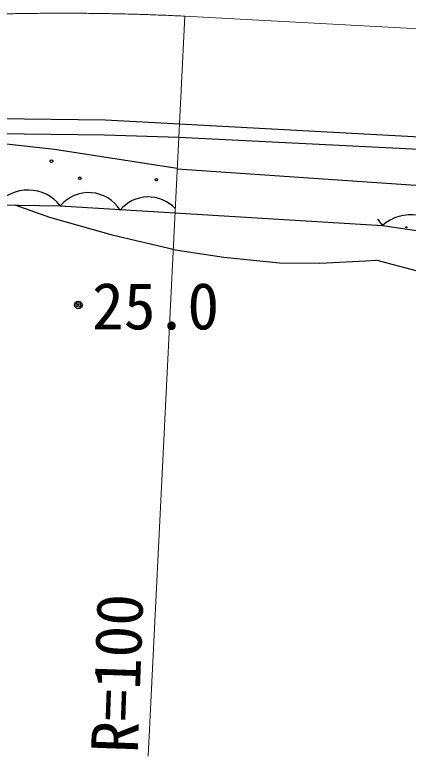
# Model space of a CAD drawing. Units: millimetres, scale not verified. Extents: x 40000 to 680000, y 20000 to 380000.
# Drawn here: x 148304 to 163735, y 259862 to 288914 of the extents above; entities that cross this region are included whole.
import ezdxf
from ezdxf.enums import TextEntityAlignment as Align

# ---------------------------------------------------------------- set-up
doc = ezdxf.new("R2010")
doc.units = ezdxf.units.MM
doc.header["$LTSCALE"] = 1000
doc.linetypes.add('CHAIN', pattern=[18.5, 12, -1.5, 3.5, -1.5])
for name, color, linetype, lineweight in [('M-BGD', 7, 'Continuous', 25), ('M-BMK', 2, 'CHAIN', 13), ('M-STR-HTXT', 7, 'Continuous', 13)]:
    doc.layers.add(name, color=color, linetype=linetype, lineweight=lineweight)
doc.styles.add('ＭＳ ゴシック', font='')
doc.styles.get('ＭＳ ゴシック').set_extended_font_data('MS Gothic')

msp = doc.modelspace()

# ---------------------------------------------------------------- linework, layer by layer
at = {"layer": 'M-BGD'}
for p, q in [((147456, 284850), (151853, 284800)), ((151853, 284800), (154763, 284644)), ((154763, 284644), (164592, 284116)), ((145375, 284148), (149864, 283647)), ((151828, 284200), (147467, 284250)), ((154736, 284105), (151828, 284200)), ((164584, 283616), (154736, 284105)), ((149864, 283647), (154677, 282911)), ((154676, 282881), (164411, 282210)), ((145089, 281505), (150089, 281429)), ((149676, 280970), (148317, 281456)), ((150089, 281429), (162725, 280663)), ((152176, 280272), (149676, 280970)), ((162530, 280677), (162725, 280663)), ((162725, 280663), (166378, 280111)), ((154519, 279724), (152176, 280272)), ((154519, 279724), (156503, 279419)), ((156503, 279419), (158690, 279199)), ((158690, 279199), (160266, 279178)), ((160266, 279178), (162065, 279270)), ((162065, 279270), (162462, 279297)), ((164301, 278815), (162462, 279297))]:
    msp.add_line(p, q, dxfattribs=at)
for centre, radius in [((149742, 283181), 50), ((150856, 282510), 50), ((153857, 282453), 50), ((163663, 280588), 20), ((150799, 277548), 150), ((150799, 277548), 90), ((150799, 277548), 30)]:
    msp.add_circle(centre, radius, dxfattribs=at)
for centre, radius, start, end in [((148824, 280446), 1603, 37.8663, 140.4062), ((151201, 280494), 1453, 31.8065, 139.9096), ((153547, 280324), 1453, 43.6672, 139.9096), ((163848, 279361), 1719, 32.0272, 130.7902), ((161490, 279897), 1453, 31.8065, 43.6672)]:
    msp.add_arc(centre, radius, start, end, dxfattribs=at)
at = {"layer": 'M-BMK'}
msp.add_line((154972, 288863), (208747, 285973), dxfattribs=at)
msp.add_arc((150193, 188977), 100000, 87.26074, 110.67712, dxfattribs=at)
at = {"layer": 'M-STR-HTXT'}
msp.add_line((154972, 288863), (153533, 259862), dxfattribs=at)

# ---------------------------------------------------------------- texts
at = {"layer": 'M-BGD', "style": 'ＭＳ ゴシック'}
msp.add_text('25.0', height=1833, dxfattribs=at).set_placement((151333, 276036), align=Align.BOTTOM_LEFT)
at = {"layer": 'M-STR-HTXT', "style": 'ＭＳ ゴシック'}
msp.add_text('R=100', height=1833, rotation=88, dxfattribs=at).set_placement((153676, 259939), align=Align.BOTTOM_LEFT)

doc.saveas('drawing.dxf')
